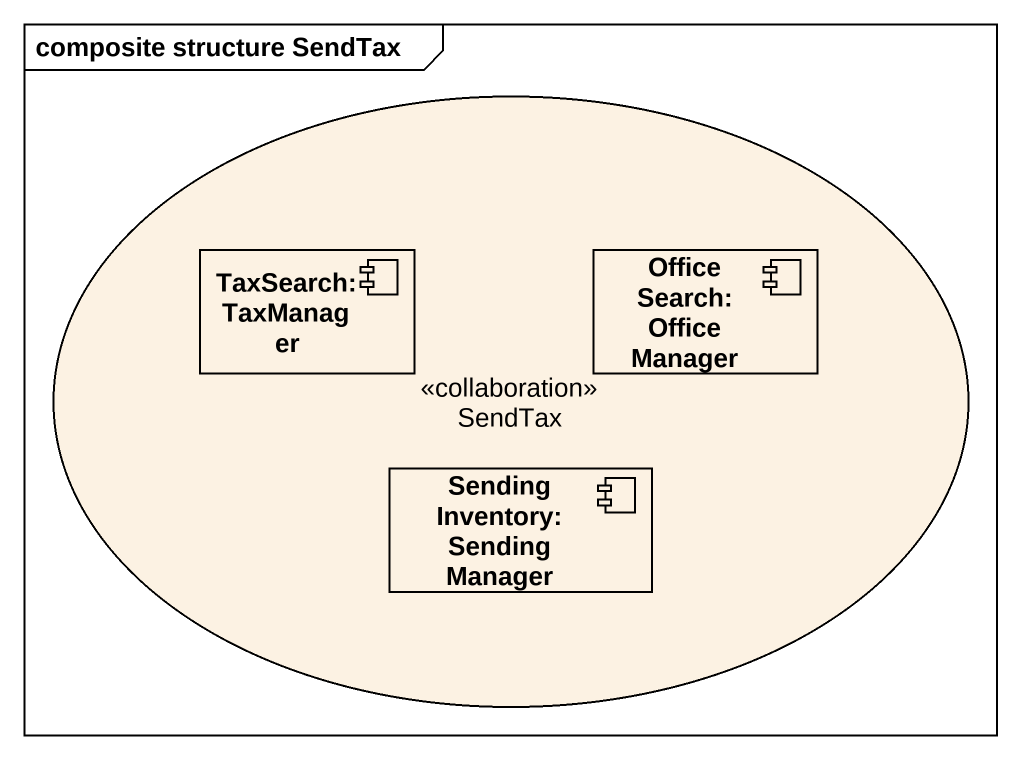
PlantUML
@startuml
mainframe composite structure SendTax
usecase SendTax <<collaboration>>
component "TaxSearch:TaxManager" as TaxSearch_TaxManager
component "OfficeSearch:OfficeManager" as OfficeSearch_OfficeManager
component "SendingInventory:SendingManager" as SendingInventory
TaxSearch_TaxManager -- SendingInventory
OfficeSearch_OfficeManager -- SendingInventory
@enduml
